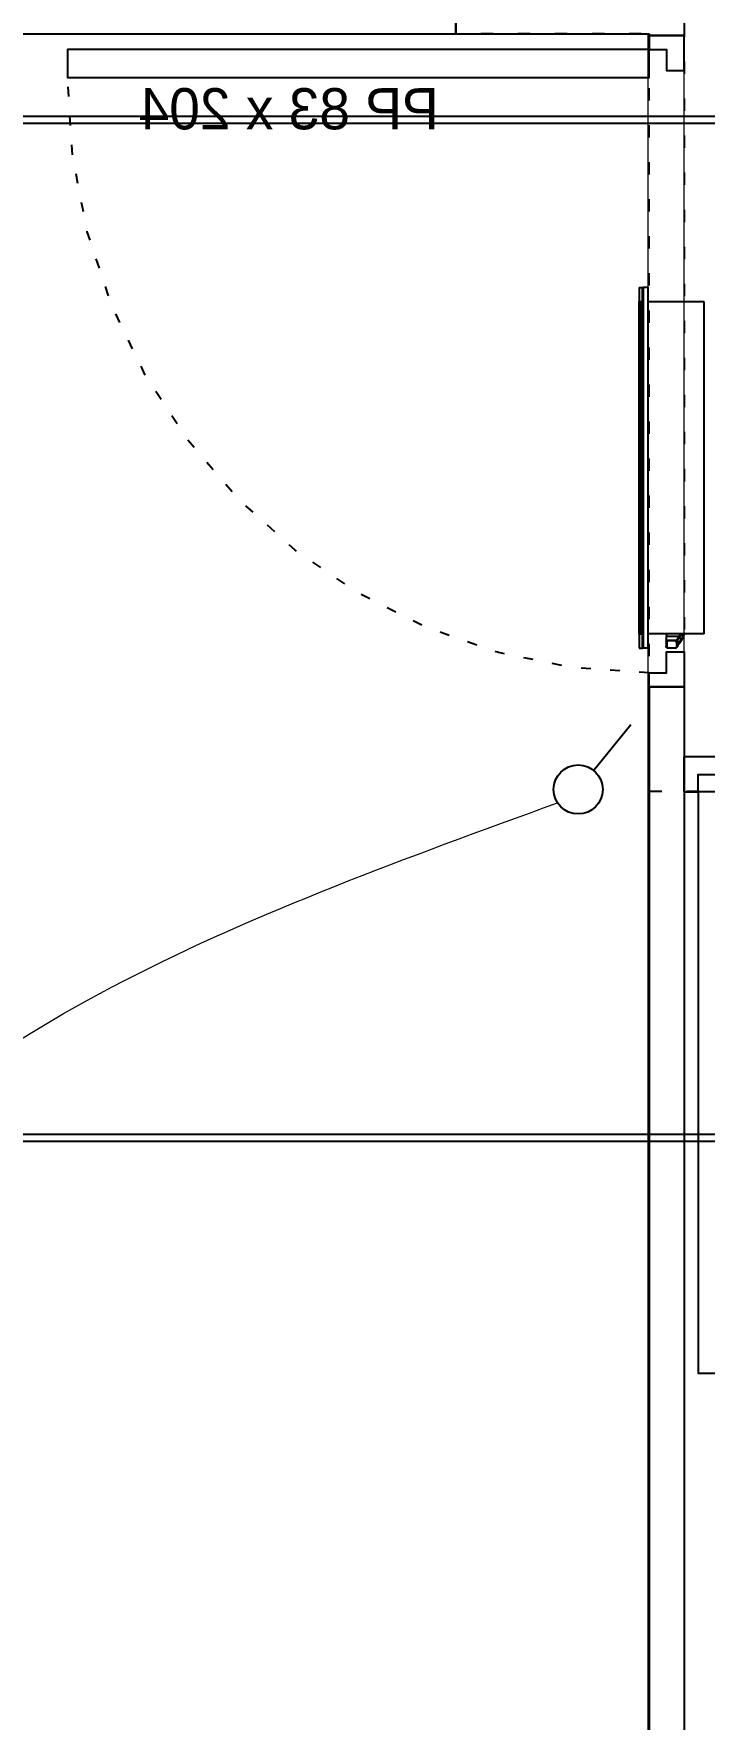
# Model space of a CAD drawing. Header units: centimetres. Extents: x 2648 to 12729, y 1890 to 6224.
# Drawn here: x 5230.7 to 5326.4, y 3788.8 to 4029.5 of the extents above; entities that cross this region are included whole.
import ezdxf

# ---------------------------------------------------------------- set-up
doc = ezdxf.new("R2010")
doc.units = ezdxf.units.CM
doc.linetypes.add('Style de ligne -18', pattern=[0.164042, 0.054681, -0.109361])
doc.linetypes.add('Style de ligne -5', pattern=[0.20828, 0.069425, -0.138855])
for name, color, linetype in [('B aménagement intérieur', 252, 'Continuous'), ('B Faux plafonds', 9, 'Continuous'), ('B Général', 252, 'Continuous'), ('C ANNOTATIONS-prestations', 252, 'Continuous'), ('D SURFACES-shab', 252, 'Continuous'), ('F REMPLISSAGE-vert foncé', 252, 'Continuous')]:
    doc.layers.add(name, color=color, linetype=linetype)
doc.layers.add('prlm-CHAUFF', color=4, linetype='Continuous', lineweight=25)
doc.layers.add('prlm-ELEC-CFO', color=10, linetype='Continuous', lineweight=25)
doc.styles.add('Eurostile', font='Eurosti.TTF')

# ---------------------------------------------------------------- blocks, each defined once
blk = doc.blocks.new('A 80.PP 80')
at = {"layer": 'B Général', "flags": 128}
blk.add_lwpolyline([(-43, 2.5), (-43, 85.5), (-39, 85.5), (-39, 2.5)], close=True, dxfattribs=at)
at = {"layer": 'B Général', "linetype": 'Style de ligne -18', "ltscale": 25.4, "flags": 128}
blk.add_lwpolyline([(46, 2.5), (45.27, 13.33), (43.1, 23.98), (39.53, 34.26), (34.61, 44), (28.44, 53.03), (21.1, 61.19), (12.74, 68.35), (3.5, 74.38), (-6.47, 79.18), (-17, 82.67), (-27.91, 84.79), (-39, 85.5)], dxfattribs=at)
at = {"layer": 'B Général', "linetype": 'Continuous', "flags": 128}
for points in [[(-45, 2.5), (-43, 2.5), (-43, 0), (-40, 0), (-40, -2.5), (-45, -2.5)], [(48, 2.5), (46, 2.5), (46, 0), (43, 0), (43, -2.5), (48, -2.5), (48, -2.5), (48, -2.5), (48, 1.79), (48, 1.79)]]:
    blk.add_lwpolyline(points, close=True, dxfattribs=at)
at = {"layer": 'C ANNOTATIONS-prestations', "insert": (-37.5, 32.5), "char_height": 5.8825, "attachment_point": 1, "rotation": 90, "line_spacing_factor": 0.894142, "style": 'Eurostile'}
blk.add_mtext('PP 83 x 204', dxfattribs=at)
blk = doc.blocks.new('A 80.Groupe-6-1')
at = {"layer": 'B aménagement intérieur', "linetype": 'Continuous'}
for p, q in [((5174.96, 4029.52), (5290.89, 4029.52)), ((5290.89, 4029.52), (5318.48, 4029.52)), ((5290.89, 4029.52), (5318.48, 4029.52))]:
    blk.add_line(p, q, dxfattribs=at)
at = {"layer": 'B Général', "linetype": 'Continuous'}
for p, q in [((5290.89, 4039.6), (5290.89, 4029.52)), ((5323.48, 4034.52), (5323.48, 4029.27)), ((5323.48, 4034.52), (5323.48, 4029.27)), ((5318.48, 4029.52), (5318.48, 4029.27)), ((5318.48, 4029.52), (5318.48, 4029.27)), ((5318.48, 4029.27), (5323.48, 4029.27)), ((5318.48, 3936.27), (5318.48, 3551.39)), ((5318.48, 3936.27), (5318.48, 3551.39)), ((5318.48, 3936.27), (5323.48, 3936.27)), ((5323.48, 3936.27), (5323.48, 3551.39)), ((5323.48, 3936.27), (5323.48, 3926.27)), ((5323.48, 3921.27), (5323.48, 3926.27)), ((5323.48, 3921.27), (5323.48, 3551.39))]:
    blk.add_line(p, q, dxfattribs=at)
at = {"layer": 'D SURFACES-shab', "lineweight": 18, "flags": 128}
for points in [[(5419.96, 4044.52), (5419.96, 3926.27), (5409.96, 3926.27), (5323.48, 3926.27), (5323.48, 4034.52), (5292.1, 4034.52), (5292.1, 4134.39), (5422.96, 4134.39), (5422.96, 4044.52)], [(5029.96, 4029.52), (5029.96, 3551.39), (5318.37, 3551.39), (5318.37, 4029.52), (5174.96, 4029.52), (5174.96, 3964.52), (5169.96, 3964.52), (5169.96, 4029.52)], [(5611.96, 3551.64), (5323.48, 3551.64), (5323.48, 3921.27), (5424.96, 3921.27), (5424.96, 4011.39), (5611.96, 4011.36), (5611.96, 3911.26)]]:
    blk.add_lwpolyline(points, close=True, dxfattribs=at)
at = {"layer": 'F REMPLISSAGE-vert foncé', "linetype": 'Continuous'}
for p in [(5290.89, 4039.6), (5101.46, 4029.52)]:
    blk.add_line(p, (5290.89, 4029.52), dxfattribs=at)
at = {"layer": 'B aménagement intérieur', "xscale": -1}
for p, rotation in [((5320.98, 3984.27), 90), ((5368.48, 3923.77), 180)]:
    blk.add_blockref('A 80.PP 80', p, dxfattribs=dict(at, rotation=rotation))
blk = doc.blocks.new('xi.SA')
at = {"layer": 'prlm-ELEC-CFO', "color": 0}
blk.add_lwpolyline([(0.2, -1.28), (5.5, 5.28)], dxfattribs=at)
blk.add_circle((-2, -4), 3.5, dxfattribs=at)

msp = doc.modelspace()

# ---------------------------------------------------------------- linework, layer by layer
at = {"layer": 'B Faux plafonds', "linetype": 'Style de ligne -5', "ltscale": 25.4, "flags": 128}
for points in [[(5027.965, 4282.333), (5027.965, 4112.389), (5102.965, 4112.389), (5102.965, 4029.515), (5027.965, 4029.515), (5027.965, 3551.389), (5611.965, 3551.389), (5611.965, 3921.389), (5554.6, 3921.389), (5554.6, 3921.299), (5424.965, 3921.299), (5424.965, 3921.293), (5318.484, 3921.318), (5318.484, 4029.515), (5290.888, 4029.515), (5290.888, 4134.389), (5285.888, 4134.389), (5285.888, 4282.333)], [(5422.965, 4016.389), (5422.965, 4134.389), (5290.888, 4134.389), (5290.888, 4034.515), (5323.484, 4034.515), (5323.484, 3926.318), (5417.965, 3926.318), (5417.965, 4016.389)]]:
    msp.add_lwpolyline(points, close=True, dxfattribs=at)
at = {"layer": 'prlm-CHAUFF', "ltscale": 50}
for p, q in [((5179.392, 4017.751), (5369.415, 4017.751)), ((5179.806, 4016.751), (5368.415, 4016.751)), ((5317.068, 3993.316), (5317.558, 3993.316)), ((5317.068, 3993.316), (5317.068, 3941.816)), ((5317.558, 3941.816), (5317.558, 3993.316)), ((5317.558, 3993.316), (5317.636, 3993.316)), ((5318.368, 3993.316), (5317.636, 3993.316)), ((5317.636, 3993.316), (5317.636, 3941.816)), ((5318.368, 3941.816), (5318.368, 3993.316)), ((5317.069, 3991.316), (5317.069, 3943.816)), ((5317.069, 3991.316), (5317.076, 3991.316)), ((5317.076, 3991.294), (5317.069, 3991.316)), ((5317.076, 3943.816), (5317.076, 3991.316)), ((5317.088, 3991.316), (5317.088, 3943.816)), ((5317.088, 3991.316), (5317.111, 3991.316)), ((5317.111, 3991.25), (5317.088, 3991.316)), ((5317.111, 3943.816), (5317.111, 3991.316)), ((5317.134, 3991.316), (5317.134, 3943.816)), ((5317.134, 3991.316), (5317.171, 3991.316)), ((5317.171, 3991.205), (5317.134, 3991.316)), ((5317.171, 3943.816), (5317.171, 3991.316)), ((5317.207, 3991.316), (5317.207, 3943.816)), ((5317.207, 3991.316), (5317.259, 3991.316)), ((5317.259, 3991.161), (5317.207, 3991.316)), ((5317.259, 3943.816), (5317.259, 3991.316)), ((5317.307, 3991.316), (5317.307, 3943.816)), ((5317.307, 3991.316), (5317.374, 3991.316)), ((5317.374, 3991.116), (5317.307, 3991.316)), ((5317.374, 3943.816), (5317.374, 3991.316)), ((5326.368, 3991.266), (5318.368, 3991.266)), ((5326.368, 3943.866), (5326.368, 3991.266)), ((5317.069, 3943.816), (5317.076, 3943.839)), ((5317.076, 3943.816), (5317.069, 3943.816)), ((5317.088, 3943.816), (5317.111, 3943.883)), ((5317.111, 3943.816), (5317.088, 3943.816)), ((5317.134, 3943.816), (5317.171, 3943.928)), ((5317.171, 3943.816), (5317.134, 3943.816)), ((5317.207, 3943.816), (5317.259, 3943.972)), ((5317.259, 3943.816), (5317.207, 3943.816)), ((5317.307, 3943.816), (5317.374, 3944.017)), ((5317.374, 3943.816), (5317.307, 3943.816)), ((5326.368, 3943.866), (5318.368, 3943.866)), ((5320.968, 3943.772), (5320.878, 3943.682)), ((5320.878, 3943.682), (5320.968, 3943.592)), ((5320.968, 3943.528), (5320.878, 3943.438)), ((5320.878, 3943.438), (5320.968, 3943.348)), ((5320.932, 3943.385), (5320.878, 3943.331)), ((5320.878, 3943.331), (5320.944, 3943.266)), ((5320.968, 3943.29), (5320.878, 3943.2)), ((5320.878, 3943.2), (5320.968, 3943.11)), ((5320.936, 3943.142), (5320.878, 3943.084)), ((5320.878, 3943.084), (5320.952, 3943.01)), ((5320.968, 3943.027), (5320.878, 3942.937)), ((5320.878, 3942.937), (5320.968, 3942.847)), ((5320.948, 3942.867), (5320.878, 3942.798)), ((5320.968, 3942.84), (5320.878, 3942.75)), ((5320.878, 3942.798), (5320.903, 3942.774)), ((5320.878, 3942.75), (5320.968, 3942.66)), ((5320.934, 3943.866), (5320.968, 3943.832)), ((5320.968, 3943.866), (5320.968, 3943.503)), ((5320.968, 3943.503), (5322.785, 3943.503)), ((5320.968, 3942.929), (5320.968, 3943.503)), ((5320.968, 3942.929), (5320.97, 3942.928)), ((5320.968, 3941.903), (5320.968, 3942.929)), ((5320.97, 3942.928), (5322.409, 3942.928)), ((5321.018, 3942.851), (5320.97, 3942.928)), ((5321.018, 3942.851), (5321.018, 3941.858)), ((5322.382, 3942.851), (5321.018, 3942.851)), ((5322.409, 3942.928), (5322.382, 3942.851)), ((5322.409, 3942.928), (5322.785, 3943.503)), ((5322.61, 3943.03), (5322.829, 3943.368)), ((5323.158, 3943.158), (5322.693, 3943.158)), ((5322.729, 3943.212), (5323.223, 3943.212)), ((5322.785, 3943.503), (5323.03, 3943.866)), ((5322.803, 3942.558), (5323.159, 3943.158)), ((5322.829, 3943.368), (5322.84, 3943.384)), ((5322.84, 3943.384), (5323.175, 3943.866)), ((5323.197, 3943.132), (5322.84, 3942.527)), ((5323.159, 3943.158), (5323.197, 3943.132)), ((5323.223, 3943.213), (5323.219, 3943.21)), ((5323.223, 3943.212), (5323.261, 3943.235)), ((5317.068, 3941.816), (5317.558, 3941.816)), ((5317.636, 3941.816), (5317.558, 3941.816)), ((5318.368, 3941.816), (5317.636, 3941.816)), ((5320.961, 3942.667), (5320.878, 3942.584)), ((5320.878, 3942.584), (5320.968, 3942.494)), ((5320.913, 3942.549), (5320.878, 3942.515)), ((5320.878, 3942.515), (5320.917, 3942.476)), ((5320.951, 3942.511), (5320.878, 3942.438)), ((5320.878, 3942.438), (5320.968, 3942.348)), ((5320.941, 3942.375), (5320.878, 3942.312)), ((5320.878, 3942.312), (5320.968, 3942.222)), ((5320.896, 3942.295), (5320.878, 3942.277)), ((5320.878, 3942.277), (5320.913, 3942.242)), ((5320.931, 3942.26), (5320.878, 3942.207)), ((5320.878, 3942.207), (5320.968, 3942.117)), ((5320.921, 3942.164), (5320.878, 3942.122)), ((5320.878, 3942.122), (5320.968, 3942.032)), ((5320.911, 3942.089), (5320.878, 3942.057)), ((5320.878, 3942.057), (5320.968, 3941.967)), ((5320.9, 3942.035), (5320.878, 3942.013)), ((5320.878, 3942.013), (5320.968, 3941.923)), ((5320.97, 3941.902), (5320.968, 3941.903)), ((5321.018, 3941.858), (5320.97, 3941.902)), ((5321.018, 3941.858), (5322.382, 3941.858)), ((5322.829, 3942.509), (5322.61, 3942.172)), ((5322.62, 3942.558), (5322.803, 3942.558)), ((5322.792, 3942.548), (5322.621, 3942.548)), ((5322.622, 3942.286), (5322.792, 3942.548)), ((5322.792, 3942.548), (5322.803, 3942.558)), ((5322.829, 3942.509), (5322.792, 3942.548)), ((5322.84, 3942.527), (5322.803, 3942.558)), ((5322.84, 3942.527), (5322.829, 3942.509)), ((5064.418, 3872.387), (5435.85, 3872.387)), ((5064.418, 3871.387), (5436.85, 3871.387))]:
    msp.add_line(p, q, dxfattribs=at)
for centre, radius, start, end in [((5323.478, 3942.844), 0.448, 124.67133, 135.49816), ((5323.823, 3942.813), 0.703, 143.033, 152.93247), ((5312.331, 3949.28), 12.5, 331.31767, 331.5903), ((5311.137, 3949.925), 13.847, 331.91822, 334.05151), ((5311.486, 3949.804), 13.432, 332.11504, 333.76315), ((5312.331, 3949.28), 12.5, 323.74938, 325.06371), ((5323.287, 3941.682), 0.836, 144.1326, 149.24253)]:
    msp.add_arc(centre, radius, start, end, dxfattribs=at)
for points, knots in [([(5322.382, 3941.858), (5322.41, 3941.878), (5322.432, 3941.915), (5322.461, 3942.019), (5322.468, 3942.086), (5322.468, 3942.212), (5322.467, 3942.258), (5322.459, 3942.358), (5322.454, 3942.411), (5322.432, 3942.582), (5322.41, 3942.709), (5322.382, 3942.851)], [0, 0, 0, 0, 0.25, 0.25, 0.5, 0.5, 0.625, 0.625, 0.75, 0.75, 1, 1, 1, 1]), ([(5322.57, 3942.918), (5322.57, 3942.919), (5322.569, 3942.922), (5322.569, 3942.928), (5322.57, 3942.934), (5322.571, 3942.94), (5322.572, 3942.947), (5322.574, 3942.954), (5322.576, 3942.962), (5322.581, 3942.974), (5322.588, 3942.991), (5322.598, 3943.011), (5322.606, 3943.024), (5322.61, 3943.03)], [0, 0, 0, 0, 0.0617893, 0.1223736, 0.1824406, 0.2426966, 0.303842, 0.3665485, 0.4314399, 0.4990804, 0.6683458, 0.8326458, 1, 1, 1, 1]), ([(5322.577, 3942.12), (5322.58, 3942.123), (5322.584, 3942.13), (5322.59, 3942.141), (5322.596, 3942.153), (5322.601, 3942.166), (5322.606, 3942.179), (5322.61, 3942.194), (5322.614, 3942.21), (5322.618, 3942.226), (5322.621, 3942.244), (5322.624, 3942.262), (5322.626, 3942.281), (5322.628, 3942.301), (5322.629, 3942.322), (5322.63, 3942.344), (5322.631, 3942.366), (5322.631, 3942.397), (5322.63, 3942.436), (5322.628, 3942.486), (5322.624, 3942.538), (5322.619, 3942.594), (5322.612, 3942.652), (5322.604, 3942.714), (5322.594, 3942.779), (5322.583, 3942.846), (5322.575, 3942.894), (5322.57, 3942.918)], [0.03047123, 0.03047123, 0.03047123, 0.03047123, 0.05994566, 0.08976821, 0.11950158, 0.14915412, 0.17873427, 0.20825051, 0.23771143, 0.26712563, 0.2965018, 0.32584868, 0.35517504, 0.38448971, 0.41380153, 0.4431194, 0.47245222, 0.50180892, 0.55686694, 0.61186302, 0.66685622, 0.72190523, 0.77706824, 0.83240282, 0.88796581, 0.94381319, 1, 1, 1, 1]), ([(5323.223, 3943.212), (5323.225, 3943.215), (5323.23, 3943.219), (5323.238, 3943.227), (5323.245, 3943.235), (5323.251, 3943.245), (5323.257, 3943.255), (5323.262, 3943.266), (5323.267, 3943.278), (5323.272, 3943.29), (5323.276, 3943.304), (5323.279, 3943.318), (5323.282, 3943.333), (5323.285, 3943.349), (5323.287, 3943.365), (5323.288, 3943.383), (5323.29, 3943.401), (5323.29, 3943.42), (5323.291, 3943.445), (5323.29, 3943.478), (5323.288, 3943.52), (5323.283, 3943.566), (5323.278, 3943.614), (5323.27, 3943.665), (5323.261, 3943.719), (5323.25, 3943.776), (5323.24, 3943.825), (5323.233, 3943.855), (5323.231, 3943.864)], [0, 0, 0, 0, 0.03007729, 0.06005389, 0.0899314, 0.11971144, 0.14939564, 0.17898565, 0.20848313, 0.23788978, 0.26720728, 0.29643736, 0.32558172, 0.35464213, 0.38362033, 0.4125181, 0.44133724, 0.47007953, 0.4987468, 0.55325793, 0.60803682, 0.66309582, 0.71844711, 0.77410266, 0.83007424, 0.88637344, 0.94301163, 0.96771742, 0.96771742, 0.96771742, 0.96771742]), ([(5323.275, 3943.862), (5323.275, 3943.86), (5323.278, 3943.846), (5323.283, 3943.823), (5323.29, 3943.791), (5323.296, 3943.761), (5323.301, 3943.732), (5323.306, 3943.703), (5323.311, 3943.675), (5323.315, 3943.648), (5323.318, 3943.622), (5323.321, 3943.597), (5323.324, 3943.572), (5323.326, 3943.548), (5323.327, 3943.525), (5323.329, 3943.503), (5323.329, 3943.482), (5323.33, 3943.455), (5323.329, 3943.424), (5323.326, 3943.39), (5323.322, 3943.359), (5323.316, 3943.331), (5323.309, 3943.306), (5323.299, 3943.284), (5323.289, 3943.265), (5323.276, 3943.248), (5323.266, 3943.239), (5323.261, 3943.235)], [0.053874, 0.053874, 0.053874, 0.053874, 0.06071041, 0.09076432, 0.12064021, 0.1503557, 0.17992874, 0.20937763, 0.238721, 0.26797777, 0.29716716, 0.32630864, 0.35542192, 0.38452691, 0.4136437, 0.44279256, 0.47199386, 0.50126807, 0.55623267, 0.61100343, 0.66571537, 0.72050165, 0.7754929, 0.83081662, 0.88659665, 0.94295271, 1, 1, 1, 1]), ([(5323.324, 3943.33), (5323.326, 3943.333), (5323.329, 3943.339), (5323.334, 3943.351), (5323.338, 3943.363), (5323.342, 3943.376), (5323.346, 3943.39), (5323.349, 3943.405), (5323.352, 3943.42), (5323.354, 3943.437), (5323.355, 3943.454), (5323.357, 3943.472), (5323.357, 3943.49), (5323.358, 3943.516), (5323.357, 3943.548), (5323.355, 3943.589), (5323.351, 3943.633), (5323.345, 3943.68), (5323.338, 3943.73), (5323.329, 3943.782), (5323.32, 3943.827), (5323.314, 3943.855), (5323.312, 3943.864)], [0.10594021, 0.10594021, 0.10594021, 0.10594021, 0.13595044, 0.16948681, 0.20288603, 0.23617044, 0.26936273, 0.30248592, 0.33556328, 0.36861838, 0.40167498, 0.43475703, 0.46788866, 0.5010941, 0.56297805, 0.62469258, 0.68639421, 0.74823739, 0.81037369, 0.87295114, 0.93611354, 0.96545219, 0.96545219, 0.96545219, 0.96545219])]:
    msp.add_open_spline(points, degree=3, knots=knots, dxfattribs=at)
at = {"layer": 'prlm-ELEC-CFO', "lineweight": 13}
msp.add_spline([(5166.335, 3763.65), (5196.582, 3857.039), (5305.437, 3919.715)], degree=3, dxfattribs=at)

# ---------------------------------------------------------------- block references
at = {"layer": 'B aménagement intérieur'}
msp.add_blockref('A 80.Groupe-6-1', (0, 0), dxfattribs=at)
at = {"layer": 'prlm-ELEC-CFO'}
msp.add_blockref('xi.SA', (5310.368, 3925.628), dxfattribs=at)

doc.saveas('drawing.dxf')
